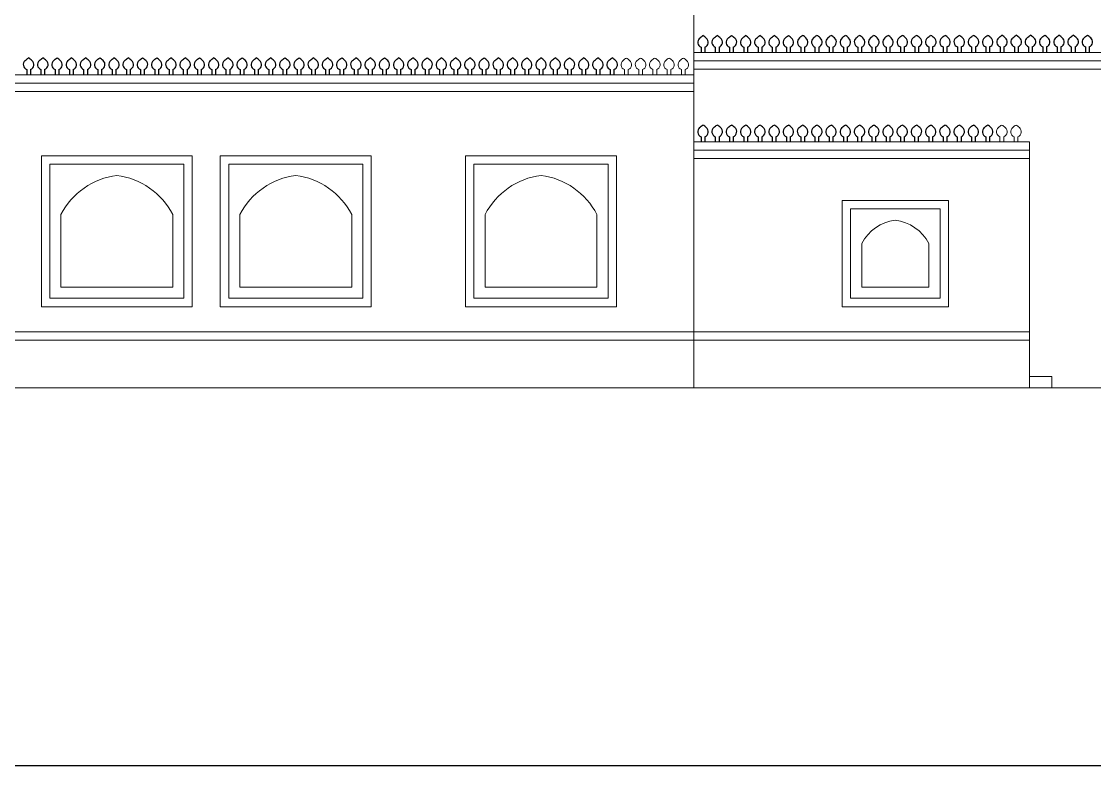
# Model space of a CAD drawing. Header units: inches. Extents: x -6210 to 141093, y -2740 to 21225.
# Drawn here: x 84011 to 84587, y -527 to -127 of the extents above; entities that cross this region are included whole.
import ezdxf

# ---------------------------------------------------------------- set-up
doc = ezdxf.new("R2010")
doc.units = ezdxf.units.IN
doc.header["$LTSCALE"] = 100
doc.header["$MEASUREMENT"] = 0
doc.layers.add('car area', color=53, linetype='Continuous')
doc.layers.add('pattern', color=24, linetype='Continuous')

# ---------------------------------------------------------------- blocks, each defined once
blk = doc.blocks.new('A$C7441049B')
at = {"layer": 'pattern', "color": 6, "linetype": 'ByBlock', "lineweight": 25, "ltscale": 0.07}
for p, q in [((6.14, 2.75, -0.01), (6.14, 0)), ((8.14, 2.75, -0.01), (8.14, 0)), ((13.77, 2.75, -0.01), (13.77, 0, 0)), ((15.77, 2.75, -0.01), (15.77, 0, 0)), ((21.41, 2.75, -0.01), (21.41, 0, 0)), ((23.41, 2.75, -0.01), (23.41, 0, 0)), ((29.05, 2.75, -0.01), (29.05, 0)), ((31.05, 2.75, -0.01), (31.05, 0)), ((36.69, 2.75, -0.01), (36.69, 0, 0)), ((38.69, 2.75, -0.01), (38.69, 0, 0)), ((44.32, 2.75, -0.01), (44.32, 0)), ((46.32, 2.75, -0.01), (46.32, 0)), ((51.96, 2.75, -0.01), (51.96, 0)), ((53.96, 2.75, -0.01), (53.96, 0))]:
    blk.add_line(p, q, dxfattribs=at)
for centre, start, end in [((7.14, 5.41, -0.01), 128.29859, 249.41182), ((7.14, 5.41, -0.01), 290.58816, 51.70141), ((14.77, 5.41, -0.01), 128.29859, 249.41183), ((14.77, 5.41, -0.01), 290.58817, 51.70141), ((22.41, 5.41, -0.01), 128.29859, 249.41183), ((22.41, 5.41, -0.01), 290.58817, 51.70141), ((30.05, 5.41, -0.01), 128.29859, 249.41183), ((30.05, 5.41, -0.01), 290.58817, 51.70141), ((37.69, 5.41, -0.01), 128.29859, 249.41183), ((37.69, 5.41, -0.01), 290.58817, 51.70141), ((45.32, 5.41, -0.01), 128.29859, 249.41183), ((45.32, 5.41, -0.01), 290.58817, 51.70141), ((52.96, 5.41, -0.01), 128.29859, 249.41183), ((52.96, 5.41, -0.01), 290.58817, 51.70141)]:
    blk.add_arc(centre, 2.84, start, end, dxfattribs=at)
at = {"layer": 'pattern', "color": 6, "linetype": 'ByBlock', "lineweight": 25, "ltscale": 0.07, "extrusion": (0, 0, -1)}
for centre in [(10.06, 3.36, -0.01), (17.7, 3.36, -0.01), (25.34, 3.36, -0.01), (32.97, 3.36, -0.01), (40.61, 3.36, -0.01), (48.25, 3.36, -0.01), (55.89, 3.36, -0.01)]:
    blk.add_ellipse(centre, major_axis=(5.41, 3.32), ratio=1, start_param=4.432426, end_param=4.784303, dxfattribs=at)
at = {"layer": 'pattern', "color": 6, "linetype": 'ByBlock', "lineweight": 25, "ltscale": 0.07}
for centre in [(4.21, 3.36, -0.01), (11.85, 3.36, -0.01), (19.49, 3.36, -0.01), (27.13, 3.36, -0.01), (34.76, 3.36, -0.01), (42.4, 3.36, -0.01), (50.04, 3.36, -0.01)]:
    blk.add_ellipse(centre, major_axis=(-5.41, 3.32), ratio=1, start_param=4.432426, end_param=4.784303, dxfattribs=at)

msp = doc.modelspace()

# ---------------------------------------------------------------- linework, layer by layer
msp.add_lwpolyline([(82657.24185, -526.65368), (84915.8931, -526.65368), (84915.8931, 1167.33476), (82657.24185, 1167.33476)], close=True)
at = {"layer": 'car area', "linetype": 'Continuous', "lineweight": 0}
for p, q in [((84371.70638, -323.92484), (84371.70638, -59.92484)), ((84371.70638, -323.92484), (84371.70638, -59.92484)), ((84371.70638, -143.92484), (84745.20638, -143.92484)), ((84371.70638, -148.42484), (84745.20638, -148.42484)), ((84334.42183, -153.20443, -0.0279), (84334.42184, -155.95004, -0.01564)), ((84336.42183, -153.20443, -0.0279), (84336.42184, -155.95004, -0.01564)), ((84342.05933, -153.20443, -0.0279), (84342.05934, -155.95004, -0.01564)), ((84344.05933, -153.20443, -0.0279), (84344.05934, -155.95004, -0.01564)), ((84349.69683, -153.20442, -0.0279), (84349.69684, -155.95003, -0.01564)), ((84351.69683, -153.20442, -0.0279), (84351.69684, -155.95003, -0.01564)), ((84357.33433, -153.20443, -0.0279), (84357.33434, -155.95004, -0.01564)), ((84359.33433, -153.20443, -0.0279), (84359.33434, -155.95004, -0.01564)), ((84364.97183, -153.20441, -0.0279), (84364.97184, -155.95002, -0.01564)), ((84366.97183, -153.20441, -0.0279), (84366.97184, -155.95002, -0.01564)), ((84371.70638, -152.92484), (84745.20638, -152.92484)), ((83903.07449, -155.92484), (84371.70638, -155.92484)), ((83903.07449, -160.42484), (84371.70638, -160.42484)), ((83903.07449, -164.92484), (84371.70638, -164.92484)), ((84535.86623, -189.18869, -0.03602), (84535.86623, -191.9343, -0.02375)), ((84537.86623, -189.18869, -0.03602), (84537.86623, -191.93429, -0.02375)), ((84543.50373, -189.18869, -0.03602), (84543.50373, -191.9343, -0.02375)), ((84545.50373, -189.18869, -0.03602), (84545.50373, -191.93429, -0.02375)), ((84371.70638, -191.92484), (84551.70638, -191.92484)), ((84551.70638, -323.92484), (84551.70638, -191.92484)), ((84021.57449, -199.42484), (84102.57449, -199.42484)), ((84021.57449, -280.42484), (84021.57449, -199.42484)), ((84102.57449, -280.42484), (84102.57449, -199.42484)), ((84117.57449, -199.42484), (84198.57449, -199.42484)), ((84117.57449, -280.42484), (84117.57449, -199.42484)), ((84198.57449, -280.42484), (84198.57449, -199.42484)), ((84249.14043, -199.42484), (84330.14043, -199.42484)), ((84249.14043, -280.42484), (84249.14043, -199.42484)), ((84330.14043, -280.42484), (84330.14043, -199.42484)), ((84371.70638, -196.42484), (84551.70638, -196.42484)), ((84371.70638, -200.92484), (84551.70638, -200.92484)), ((84026.07449, -275.92484), (84026.07449, -203.92484)), ((84026.07449, -203.92484), (84098.07449, -203.92484)), ((84098.07449, -275.92484), (84098.07449, -203.92484)), ((84122.07449, -275.92484), (84122.07449, -203.92484)), ((84122.07449, -203.92484), (84194.07449, -203.92484)), ((84194.07449, -275.92484), (84194.07449, -203.92484)), ((84253.64043, -275.92484), (84253.64043, -203.92484)), ((84253.64043, -203.92484), (84325.64043, -203.92484)), ((84325.64043, -275.92484), (84325.64043, -203.92484)), ((84451.20638, -223.42484), (84508.20638, -223.42484)), ((84451.20638, -280.42484), (84451.20638, -223.42484)), ((84508.20638, -280.42484), (84508.20638, -223.42484)), ((84455.70638, -275.92484), (84455.70638, -227.92484)), ((84455.70638, -227.92484), (84503.70638, -227.92484)), ((84503.70638, -275.92484), (84503.70638, -227.92484)), ((84032.07449, -269.92484), (84032.07449, -230.92484)), ((84092.07449, -269.92484), (84092.07449, -230.92484)), ((84128.07449, -269.92484), (84128.07449, -230.92484)), ((84188.07449, -269.92484), (84188.07449, -230.92484)), ((84259.64043, -269.92484), (84259.64043, -230.92484)), ((84319.64043, -269.92484), (84319.64043, -230.92484)), ((84461.70638, -269.92484), (84461.70638, -246.52484)), ((84497.70638, -269.92484), (84497.70638, -246.52484)), ((84032.07449, -269.92484), (84092.07449, -269.92484)), ((84128.07449, -269.92484), (84188.07449, -269.92484)), ((84259.64043, -269.92484), (84319.64043, -269.92484)), ((84461.70638, -269.92484), (84497.70638, -269.92484)), ((84026.07449, -275.92484), (84098.07449, -275.92484)), ((84122.07449, -275.92484), (84194.07449, -275.92484)), ((84253.64043, -275.92484), (84325.64043, -275.92484)), ((84455.70638, -275.92484), (84503.70638, -275.92484)), ((84021.57449, -280.42484), (84102.57449, -280.42484)), ((84117.57449, -280.42484), (84198.57449, -280.42484)), ((84249.14043, -280.42484), (84330.14043, -280.42484)), ((84451.20638, -280.42484), (84508.20638, -280.42484)), ((83903.07449, -293.92484), (84551.70638, -293.92484)), ((83903.07449, -298.42484), (84551.70638, -298.42484)), ((84551.70638, -317.92484), (84563.70638, -317.92484)), ((84563.70638, -317.92484), (84563.70638, -323.92484)), ((82705.20638, -323.92484), (84888.84481, -323.92484))]:
    msp.add_line(p, q, dxfattribs=at)
for centre, radius, start, end in [((84335.42183, -150.5423, -0.0279), 2.84375, 128.29858881, 249.41181849), ((84335.42183, -150.5423, -0.0279), 2.84375, 290.58816078, 51.70141378), ((84343.05933, -150.5423, -0.02628), 2.84375, 128.29858572, 249.41182831), ((84343.05933, -150.5423, -0.02628), 2.84375, 290.58816602, 51.70141428), ((84350.69683, -150.54229, -0.02628), 2.84375, 128.29858572, 249.41182831), ((84350.69683, -150.54229, -0.02628), 2.84375, 290.58816602, 51.70141428), ((84358.33433, -150.5423, -0.02628), 2.84375, 128.29858572, 249.41182831), ((84358.33433, -150.5423, -0.02628), 2.84375, 290.58816602, 51.70141428), ((84365.97183, -150.54228, -0.02628), 2.84375, 128.29858572, 249.41182831), ((84365.97183, -150.54228, -0.02628), 2.84375, 290.58816602, 51.70141428), ((84536.86623, -186.52656, -0.03683), 2.84375, 128.29858881, 249.41181849), ((84536.86623, -186.52656, -0.03683), 2.84375, 290.58816078, 51.70141378), ((84544.50373, -186.52656, -0.03521), 2.84375, 128.29858572, 249.41182831), ((84544.50373, -186.52656, -0.03521), 2.84375, 290.58816602, 51.70141428), ((84067.26021, -249.26159), 39.67709, 97.50993976, 152.47410064), ((84056.88877, -249.26159), 39.67709, 27.52589936, 82.49006024), ((84163.26021, -249.26159), 39.67709, 97.50993976, 152.47410064), ((84152.88877, -249.26159), 39.67709, 27.52589936, 82.49006024), ((84294.82616, -249.26159), 39.67709, 97.50993976, 152.47410064), ((84284.45471, -249.26159), 39.67709, 27.52589936, 82.49006024), ((84482.81781, -257.52689), 23.80625, 97.50993976, 152.47410064), ((84476.59494, -257.52689), 23.80625, 27.52589936, 82.49006024)]:
    msp.add_arc(centre, radius, start, end, dxfattribs=at)
at = {"layer": 'car area', "linetype": 'Continuous', "lineweight": 0, "extrusion": (0, 0, -1)}
for centre in [(84338.34569, -152.59432, -0.02628), (84345.98319, -152.59432, -0.02628), (84353.62069, -152.59431, -0.02628), (84361.25819, -152.59432, -0.02628), (84368.89569, -152.59429, -0.02628), (84539.79009, -188.57858, -0.03521), (84547.42759, -188.57858, -0.03521)]:
    msp.add_ellipse(centre, major_axis=(5.41224, 3.32132), ratio=1, start_param=4.432426205, end_param=4.784303343, dxfattribs=at)
at = {"layer": 'car area', "linetype": 'Continuous', "lineweight": 0}
for centre in [(84332.49798, -152.59432, -0.02628), (84340.13548, -152.59432, -0.02628), (84347.77298, -152.59431, -0.02628), (84355.41048, -152.59432, -0.02628), (84363.04798, -152.59429, -0.02628), (84533.94237, -188.57858, -0.03521), (84541.57987, -188.57858, -0.03521)]:
    msp.add_ellipse(centre, major_axis=(-5.41224, 3.32132), ratio=1, start_param=4.432426205, end_param=4.784303343, dxfattribs=at)

# ---------------------------------------------------------------- block references
for p in [(84369.37874, -143.92485, -0.02862), (84422.85734, -143.86051, -0.0687), (84476.33595, -143.79616, -0.10877), (84529.81455, -143.73182, -0.14885), (84007.58435, -155.93115, -0.02537), (84061.03434, -155.93429, -0.02375), (84114.48434, -155.93744, -0.02213), (84167.93434, -155.94059, -0.02051), (84221.38434, -155.94374, -0.01888), (84274.83434, -155.94689, -0.01726), (84369.37874, -191.92485, -0.02862), (84422.82873, -191.928, -0.027), (84476.27873, -191.93115, -0.02537)]:
    msp.add_blockref('A$C7441049B', p, dxfattribs=at)

doc.saveas('drawing.dxf')
